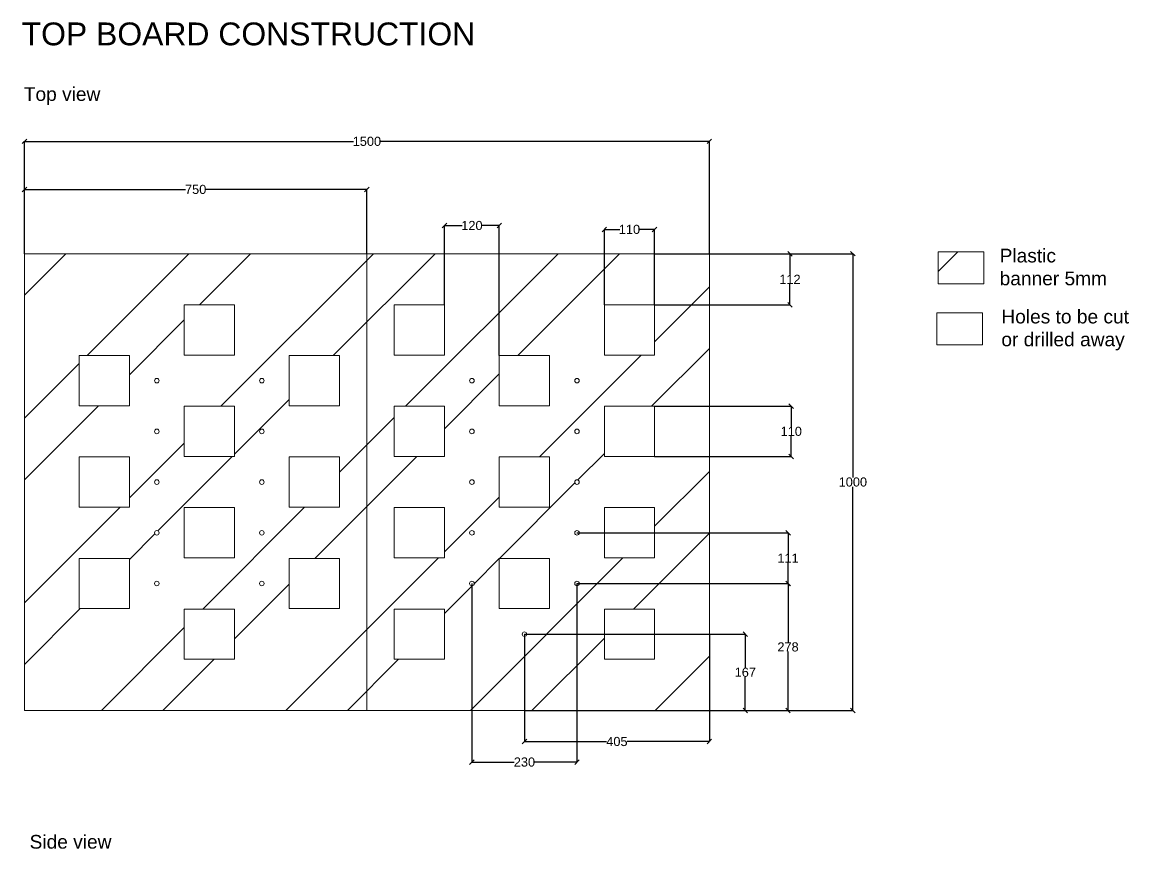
# Model space of a CAD drawing. Header units: millimetres. Extents: x 8463 to 26246, y -5870 to -2063.
# Drawn here: x 17247 to 19671, y -3896 to -2086 of the extents above; entities that cross this region are included whole.
import ezdxf

# ---------------------------------------------------------------- set-up
doc = ezdxf.new("R2010")
doc.units = ezdxf.units.MM
doc.layers.add('koty', color=7, linetype='Continuous')
doc.styles.add('Annotative', font='arial.ttf')
doc.styles.add('Hydroponie', font='arial.ttf', dxfattribs={"height": 30})
doc.dimstyles.new('hydroponie', dxfattribs={"dimtxt": 20, "dimasz": 10, "dimexe": 0.18, "dimexo": 0.0625, "dimgap": 0.09, "dimtad": 0, "dimtih": 1, "dimtoh": 1, "dimdec": 0, "dimzin": 0, "dimdsep": 46, "dimtxsty": 'Annotative', "dimblk": 'OBLIQUE', "dimcen": 0.09, "dimadec": 0, "dimazin": 0, "dimtfac": 1, "dimtdec": 0, "dimtofl": 0, "dimtmove": 0, "dimatfit": 3, "dimfxl": 1, "dimtolj": 1, "dimtzin": 0, "dimarcsym": 0})

# ---------------------------------------------------------------- blocks, each defined once
blk = doc.blocks.new('_Oblique')
at = {"color": 0, "linetype": 'ByBlock', "lineweight": -2}
blk.add_line((-0.5, -0.5), (0.5, 0.5), dxfattribs=at)
blk = doc.blocks.new('*D52')
at = {"color": 0, "lineweight": -2, "transparency": 16777216}
for p, q in [((17252.3, -2592.8), (17252.3, -2452)), ((17252.3, -2452.2), (17605.2, -2452.2)), ((18002.3, -2452.2), (17649.4, -2452.2)), ((18002.3, -2592.8), (18002.3, -2452))]:
    blk.add_line(p, q, dxfattribs=at)
at = {"layer": 'Defpoints', "color": 0, "lineweight": 20, "transparency": 16777216}
for p in [(18002.3, -2452.2), (17252.3, -2592.9), (18002.3, -2592.9)]:
    blk.add_point(p, dxfattribs=at)
at = {"color": 0, "lineweight": -2, "transparency": 16777216, "xscale": 10, "yscale": 10, "zscale": 10, "rotation": 180}
blk.add_blockref('_Oblique', (17252.3, -2452.2), dxfattribs=at)
at = {"color": 0, "lineweight": -2, "transparency": 16777216, "xscale": 10, "yscale": 10, "zscale": 10}
blk.add_blockref('_Oblique', (18002.3, -2452.2), dxfattribs=at)
at = {"color": 0, "lineweight": 20, "transparency": 16777216, "insert": (17627.3, -2452.2), "char_height": 20, "attachment_point": 5, "style": 'Annotative'}
blk.add_mtext('\\A1;750', dxfattribs=at)
blk = doc.blocks.new('*D53')
at = {"color": 0, "lineweight": -2, "transparency": 16777216}
for p, q in [((17252.3, -2592.7), (17252.3, -2346.7)), ((17252.3, -2346.9), (17973.3, -2346.9)), ((18752.3, -2346.9), (18031.3, -2346.9)), ((18752.3, -2592.8), (18752.3, -2346.7))]:
    blk.add_line(p, q, dxfattribs=at)
at = {"layer": 'Defpoints', "color": 0, "lineweight": 20, "transparency": 16777216}
for p in [(18752.3, -2346.9), (17252.3, -2592.8), (18752.3, -2592.9)]:
    blk.add_point(p, dxfattribs=at)
at = {"color": 0, "lineweight": -2, "transparency": 16777216, "xscale": 10, "yscale": 10, "zscale": 10, "rotation": 180}
blk.add_blockref('_Oblique', (17252.3, -2346.9), dxfattribs=at)
at = {"color": 0, "lineweight": -2, "transparency": 16777216, "xscale": 10, "yscale": 10, "zscale": 10}
blk.add_blockref('_Oblique', (18752.3, -2346.9), dxfattribs=at)
at = {"color": 0, "lineweight": 20, "transparency": 16777216, "insert": (18002.3, -2346.9), "char_height": 20, "attachment_point": 5, "style": 'Annotative'}
blk.add_mtext('\\A1;1500', dxfattribs=at)
blk = doc.blocks.new('*D54')
at = {"color": 0, "lineweight": -2, "transparency": 16777216}
for p, q in [((18752.4, -2592.8), (19066.7, -2592.8)), ((19066.5, -2592.8), (19066.5, -3082.5)), ((19066.5, -3592.9), (19066.5, -3103.1)), ((18752.4, -3592.9), (19066.7, -3592.9))]:
    blk.add_line(p, q, dxfattribs=at)
at = {"layer": 'Defpoints', "color": 0, "lineweight": 20, "transparency": 16777216}
for p in [(18752.3, -2592.8), (18752.3, -3592.9), (19066.5, -3592.9)]:
    blk.add_point(p, dxfattribs=at)
at = {"color": 0, "lineweight": -2, "transparency": 16777216, "xscale": 10, "yscale": 10, "zscale": 10}
for p, rotation in [((19066.5, -2592.8), 90), ((19066.5, -3592.9), 270)]:
    blk.add_blockref('_Oblique', p, dxfattribs=dict(at, rotation=rotation))
at = {"color": 0, "lineweight": 20, "transparency": 16777216, "insert": (19066.5, -3092.8), "char_height": 20, "attachment_point": 5, "style": 'Annotative'}
blk.add_mtext('\\A1;1000', dxfattribs=at)
blk = doc.blocks.new('*D55')
at = {"color": 0, "lineweight": -2, "transparency": 16777216}
for p, q in [((18632.4, -2592.9), (18929, -2592.9)), ((18928.8, -2592.9), (18928.8, -2638.7)), ((18928.8, -2704.9), (18928.8, -2659)), ((18632.4, -2704.9), (18929, -2704.9))]:
    blk.add_line(p, q, dxfattribs=at)
at = {"layer": 'Defpoints', "color": 0, "lineweight": 20, "transparency": 16777216}
for p in [(18632.3, -2592.9), (18928.8, -2592.9), (18632.3, -2704.9)]:
    blk.add_point(p, dxfattribs=at)
at = {"color": 0, "lineweight": -2, "transparency": 16777216, "xscale": 10, "yscale": 10, "zscale": 10}
for p, rotation in [((18928.8, -2592.9), 90), ((18928.8, -2704.9), 270)]:
    blk.add_blockref('_Oblique', p, dxfattribs=dict(at, rotation=rotation))
at = {"color": 0, "lineweight": 20, "transparency": 16777216, "insert": (18928.8, -2648.9), "char_height": 20, "attachment_point": 5, "style": 'Annotative'}
blk.add_mtext('\\A1;112', dxfattribs=at)
blk = doc.blocks.new('*D56')
at = {"color": 0, "lineweight": -2, "transparency": 16777216}
for p, q in [((18632.4, -2926.9), (18931.8, -2926.9)), ((18931.6, -2926.9), (18931.6, -2971.6)), ((18931.6, -3036.9), (18931.6, -2992.2)), ((18632.4, -3036.9), (18931.8, -3036.9))]:
    blk.add_line(p, q, dxfattribs=at)
at = {"layer": 'Defpoints', "color": 0, "lineweight": 20, "transparency": 16777216}
for p in [(18632.3, -2926.9), (18931.6, -2926.9), (18632.3, -3036.9)]:
    blk.add_point(p, dxfattribs=at)
at = {"color": 0, "lineweight": -2, "transparency": 16777216, "xscale": 10, "yscale": 10, "zscale": 10}
for p, rotation in [((18931.6, -2926.9), 90), ((18931.6, -3036.9), 270)]:
    blk.add_blockref('_Oblique', p, dxfattribs=dict(at, rotation=rotation))
at = {"color": 0, "lineweight": 20, "transparency": 16777216, "insert": (18931.6, -2981.9), "char_height": 20, "attachment_point": 5, "style": 'Annotative'}
blk.add_mtext('\\A1;110', dxfattribs=at)
blk = doc.blocks.new('*D57')
at = {"color": 0, "lineweight": -2, "transparency": 16777216}
for p, q in [((18522.3, -2704.8), (18522.3, -2539.6)), ((18522.3, -2539.7), (18556.1, -2539.7)), ((18632.3, -2539.7), (18598.5, -2539.7)), ((18632.3, -2704.8), (18632.3, -2539.6))]:
    blk.add_line(p, q, dxfattribs=at)
at = {"layer": 'Defpoints', "color": 0, "lineweight": 20, "transparency": 16777216}
for p in [(18632.3, -2539.7), (18522.3, -2704.9), (18632.3, -2704.9)]:
    blk.add_point(p, dxfattribs=at)
at = {"color": 0, "lineweight": -2, "transparency": 16777216, "xscale": 10, "yscale": 10, "zscale": 10, "rotation": 180}
blk.add_blockref('_Oblique', (18522.3, -2539.7), dxfattribs=at)
at = {"color": 0, "lineweight": -2, "transparency": 16777216, "xscale": 10, "yscale": 10, "zscale": 10}
blk.add_blockref('_Oblique', (18632.3, -2539.7), dxfattribs=at)
at = {"color": 0, "lineweight": 20, "transparency": 16777216, "insert": (18577.3, -2539.7), "char_height": 20, "attachment_point": 5, "style": 'Annotative'}
blk.add_mtext('\\A1;110', dxfattribs=at)
blk = doc.blocks.new('*D58')
at = {"color": 0, "lineweight": -2, "transparency": 16777216}
for p, q in [((18172.3, -2704.8), (18172.3, -2531)), ((18172.3, -2531.2), (18211.1, -2531.2)), ((18292.3, -2531.2), (18253.5, -2531.2)), ((18292.3, -2815.8), (18292.3, -2531))]:
    blk.add_line(p, q, dxfattribs=at)
at = {"layer": 'Defpoints', "color": 0, "lineweight": 20, "transparency": 16777216}
for p in [(18172.3, -2531.2), (18172.3, -2704.9), (18292.3, -2815.9)]:
    blk.add_point(p, dxfattribs=at)
at = {"color": 0, "lineweight": -2, "transparency": 16777216, "xscale": 10, "yscale": 10, "zscale": 10, "rotation": 180}
blk.add_blockref('_Oblique', (18172.3, -2531.2), dxfattribs=at)
at = {"color": 0, "lineweight": -2, "transparency": 16777216, "xscale": 10, "yscale": 10, "zscale": 10}
blk.add_blockref('_Oblique', (18292.3, -2531.2), dxfattribs=at)
at = {"color": 0, "lineweight": 20, "transparency": 16777216, "insert": (18232.3, -2531.2), "char_height": 20, "attachment_point": 5, "style": 'Annotative'}
blk.add_mtext('\\A1;120', dxfattribs=at)
blk = doc.blocks.new('*D59')
at = {"color": 0, "lineweight": -2, "transparency": 16777216}
for p, q in [((18232.3, -3314.9), (18232.3, -3706.1)), ((18462.3, -3314.9), (18462.3, -3706.1)), ((18232.3, -3706), (18325, -3706)), ((18462.3, -3706), (18369.6, -3706))]:
    blk.add_line(p, q, dxfattribs=at)
at = {"layer": 'Defpoints', "color": 0, "lineweight": 20, "transparency": 16777216}
for p in [(18232.3, -3314.9), (18462.3, -3314.9), (18462.3, -3706)]:
    blk.add_point(p, dxfattribs=at)
at = {"color": 0, "lineweight": -2, "transparency": 16777216, "xscale": 10, "yscale": 10, "zscale": 10, "rotation": 180}
blk.add_blockref('_Oblique', (18232.3, -3706), dxfattribs=at)
at = {"color": 0, "lineweight": -2, "transparency": 16777216, "xscale": 10, "yscale": 10, "zscale": 10}
blk.add_blockref('_Oblique', (18462.3, -3706), dxfattribs=at)
at = {"color": 0, "lineweight": 20, "transparency": 16777216, "insert": (18347.3, -3706), "char_height": 20, "attachment_point": 5, "style": 'Annotative'}
blk.add_mtext('\\A1;230', dxfattribs=at)
blk = doc.blocks.new('*D60')
at = {"color": 0, "lineweight": -2, "transparency": 16777216}
for p, q in [((18462.4, -3314.9), (18924.6, -3314.9)), ((18924.5, -3314.9), (18924.5, -3443.6)), ((18924.5, -3592.9), (18924.5, -3464.2)), ((18462.4, -3592.9), (18924.6, -3592.9))]:
    blk.add_line(p, q, dxfattribs=at)
at = {"layer": 'Defpoints', "color": 0, "lineweight": 20, "transparency": 16777216}
for p in [(18462.3, -3314.9), (18462.3, -3592.9), (18924.5, -3592.9)]:
    blk.add_point(p, dxfattribs=at)
at = {"color": 0, "lineweight": -2, "transparency": 16777216, "xscale": 10, "yscale": 10, "zscale": 10}
for p, rotation in [((18924.5, -3314.9), 90), ((18924.5, -3592.9), 270)]:
    blk.add_blockref('_Oblique', p, dxfattribs=dict(at, rotation=rotation))
at = {"color": 0, "lineweight": 20, "transparency": 16777216, "insert": (18924.5, -3453.9), "char_height": 20, "attachment_point": 5, "style": 'Annotative'}
blk.add_mtext('\\A1;278', dxfattribs=at)
blk = doc.blocks.new('*D61')
at = {"color": 0, "lineweight": -2, "transparency": 16777216}
for p, q in [((18462.4, -3203.9), (18924.7, -3203.9)), ((18924.6, -3203.9), (18924.6, -3249.2)), ((18924.6, -3314.9), (18924.6, -3269.5)), ((18462.4, -3314.9), (18924.7, -3314.9))]:
    blk.add_line(p, q, dxfattribs=at)
at = {"layer": 'Defpoints', "color": 0, "lineweight": 20, "transparency": 16777216}
for p in [(18462.3, -3203.9), (18462.4, -3314.9), (18924.6, -3314.9)]:
    blk.add_point(p, dxfattribs=at)
at = {"color": 0, "lineweight": -2, "transparency": 16777216, "xscale": 10, "yscale": 10, "zscale": 10}
for p, rotation in [((18924.6, -3203.9), 90), ((18924.6, -3314.9), 270)]:
    blk.add_blockref('_Oblique', p, dxfattribs=dict(at, rotation=rotation))
at = {"color": 0, "lineweight": 20, "transparency": 16777216, "insert": (18924.6, -3259.4), "char_height": 20, "attachment_point": 5, "style": 'Annotative'}
blk.add_mtext('\\A1;111', dxfattribs=at)
blk = doc.blocks.new('*D62')
at = {"color": 0, "lineweight": -2, "transparency": 16777216}
for p, q in [((18347.3, -3425.9), (18347.3, -3661.2)), ((18752.3, -3425.9), (18752.3, -3661.2)), ((18347.3, -3661), (18527.1, -3661)), ((18752.3, -3661), (18572.5, -3661))]:
    blk.add_line(p, q, dxfattribs=at)
at = {"layer": 'Defpoints', "color": 0, "lineweight": 20, "transparency": 16777216}
for p in [(18347.3, -3425.9), (18752.3, -3425.9), (18752.3, -3661)]:
    blk.add_point(p, dxfattribs=at)
at = {"color": 0, "lineweight": -2, "transparency": 16777216, "xscale": 10, "yscale": 10, "zscale": 10, "rotation": 180}
blk.add_blockref('_Oblique', (18347.3, -3661), dxfattribs=at)
at = {"color": 0, "lineweight": -2, "transparency": 16777216, "xscale": 10, "yscale": 10, "zscale": 10}
blk.add_blockref('_Oblique', (18752.3, -3661), dxfattribs=at)
at = {"color": 0, "lineweight": 20, "transparency": 16777216, "insert": (18549.8, -3661), "char_height": 20, "attachment_point": 5, "style": 'Annotative'}
blk.add_mtext('\\A1;405', dxfattribs=at)
blk = doc.blocks.new('*D63')
at = {"color": 0, "lineweight": -2, "transparency": 16777216}
for p, q in [((18347.4, -3425.9), (18831.2, -3425.9)), ((18831, -3425.9), (18831, -3499.1)), ((18831, -3592.9), (18831, -3519.7)), ((18347.4, -3592.9), (18831.2, -3592.9))]:
    blk.add_line(p, q, dxfattribs=at)
at = {"layer": 'Defpoints', "color": 0, "lineweight": 20, "transparency": 16777216}
for p in [(18347.3, -3425.9), (18831, -3425.9), (18347.3, -3592.9)]:
    blk.add_point(p, dxfattribs=at)
at = {"color": 0, "lineweight": -2, "transparency": 16777216, "xscale": 10, "yscale": 10, "zscale": 10}
for p, rotation in [((18831, -3425.9), 90), ((18831, -3592.9), 270)]:
    blk.add_blockref('_Oblique', p, dxfattribs=dict(at, rotation=rotation))
at = {"color": 0, "lineweight": 20, "transparency": 16777216, "insert": (18831, -3509.4), "char_height": 20, "attachment_point": 5, "style": 'Annotative'}
blk.add_mtext('\\A1;167', dxfattribs=at)

msp = doc.modelspace()

# ---------------------------------------------------------------- hatches: boundary and pattern name
at = {"lineweight": 20}
h = msp.add_hatch(dxfattribs=at)
h.set_pattern_fill('ANSI32', color=256, scale=30)
h.paths.add_polyline_path([(18002.3, -2592.9), (17252.3, -2592.9), (17252.3, -3592.9), (18002.3, -3592.9)])
h.paths.add_polyline_path([(17712.3, -2704.9), (17712.3, -2814.9), (17602.3, -2814.9), (17602.3, -2704.9)], flags=16)
h.paths.add_polyline_path([(17832.3, -2815.9), (17942.3, -2815.9), (17942.3, -2925.9), (17832.3, -2925.9)], flags=16)
h.paths.add_polyline_path([(17777.3, -2870.9, -1), (17767.3, -2870.9, -1)], flags=16)
h.paths.add_polyline_path([(17712.3, -2926.9), (17712.3, -3036.9), (17602.3, -3036.9), (17602.3, -2926.9)], flags=16)
h.paths.add_polyline_path([(17777.3, -2981.9, -1), (17767.3, -2981.9, -1)], flags=16)
h.paths.add_polyline_path([(17547.3, -2870.9, -1), (17537.3, -2870.9, -1)], flags=16)
h.paths.add_polyline_path([(17482.3, -2815.9), (17482.3, -2925.9), (17372.3, -2925.9), (17372.3, -2815.9)], flags=16)
h.paths.add_polyline_path([(17832.3, -3037.9), (17942.3, -3037.9), (17942.3, -3147.9), (17832.3, -3147.9)], flags=16)
h.paths.add_polyline_path([(17547.3, -2981.9, -1), (17537.3, -2981.9, -1)], flags=16)
h.paths.add_polyline_path([(17777.3, -3092.9, -1), (17767.3, -3092.9, -1)], flags=16)
h.paths.add_polyline_path([(17482.3, -3037.9), (17482.3, -3147.9), (17372.3, -3147.9), (17372.3, -3037.9)], flags=16)
h.paths.add_polyline_path([(17712.3, -3148.9), (17712.3, -3258.9), (17602.3, -3258.9), (17602.3, -3148.9)], flags=16)
h.paths.add_polyline_path([(17547.3, -3092.9, -1), (17537.3, -3092.9, -1)], flags=16)
h.paths.add_polyline_path([(17777.3, -3203.9, -1), (17767.3, -3203.9, -1)], flags=16)
h.paths.add_polyline_path([(17547.3, -3203.9, -1), (17537.3, -3203.9, -1)], flags=16)
h.paths.add_polyline_path([(17832.3, -3259.9), (17942.3, -3259.9), (17942.3, -3369.9), (17832.3, -3369.9)], flags=16)
h.paths.add_polyline_path([(17777.3, -3314.9, -1), (17767.3, -3314.9, -1)], flags=16)
h.paths.add_polyline_path([(17482.3, -3259.9), (17482.3, -3369.9), (17372.3, -3369.9), (17372.3, -3259.9)], flags=16)
h.paths.add_polyline_path([(17547.3, -3314.9, -1), (17537.3, -3314.9, -1)], flags=16)
h.paths.add_polyline_path([(17712.3, -3370.9), (17712.3, -3480.9), (17602.3, -3480.9), (17602.3, -3370.9)], flags=16)
h.paths.add_polyline_path([(18752.3, -2592.9), (18002.3, -2592.9), (18002.3, -3592.9), (18752.3, -3592.9)])
h.paths.add_polyline_path([(18172.3, -2704.9), (18172.3, -2814.9), (18062.3, -2814.9), (18062.3, -2704.9)], flags=16)
h.paths.add_polyline_path([(18292.3, -2815.9), (18402.3, -2815.9), (18402.3, -2925.9), (18292.3, -2925.9)], flags=16)
h.paths.add_polyline_path([(18237.3, -2870.9, -1), (18227.3, -2870.9, -1)], flags=16)
h.paths.add_polyline_path([(18522.3, -2704.9), (18632.3, -2704.9), (18632.3, -2814.9), (18522.3, -2814.9)], flags=16)
h.paths.add_polyline_path([(18467.3, -2870.9, -1), (18457.3, -2870.9, -1)], flags=16)
h.paths.add_polyline_path([(18172.3, -2926.9), (18172.3, -3036.9), (18062.3, -3036.9), (18062.3, -2926.9)], flags=16)
h.paths.add_polyline_path([(18237.3, -2981.9, -1), (18227.3, -2981.9, -1)], flags=16)
h.paths.add_polyline_path([(18467.3, -2981.9, -1), (18457.3, -2981.9, -1)], flags=16)
h.paths.add_polyline_path([(18522.3, -2926.9), (18632.3, -2926.9), (18632.3, -3036.9), (18522.3, -3036.9)], flags=16)
h.paths.add_polyline_path([(18292.3, -3037.9), (18402.3, -3037.9), (18402.3, -3147.9), (18292.3, -3147.9)], flags=16)
h.paths.add_polyline_path([(18237.3, -3092.9, -1), (18227.3, -3092.9, -1)], flags=16)
h.paths.add_polyline_path([(18467.3, -3092.9, -1), (18457.3, -3092.9, -1)], flags=16)
h.paths.add_polyline_path([(18172.3, -3148.9), (18172.3, -3258.9), (18062.3, -3258.9), (18062.3, -3148.9)], flags=16)
h.paths.add_polyline_path([(18237.3, -3203.9, -1), (18227.3, -3203.9, -1)], flags=16)
h.paths.add_polyline_path([(18522.3, -3148.9), (18632.3, -3148.9), (18632.3, -3258.9), (18522.3, -3258.9)], flags=16)
h.paths.add_polyline_path([(18467.3, -3203.9, -1), (18457.3, -3203.9, -1)], flags=16)
h.paths.add_polyline_path([(18292.3, -3259.9), (18402.3, -3259.9), (18402.3, -3369.9), (18292.3, -3369.9)], flags=16)
h.paths.add_polyline_path([(18237.3, -3314.9, -1), (18227.3, -3314.9, -1)], flags=16)
h.paths.add_polyline_path([(18467.3, -3314.9, -1), (18457.3, -3314.9, -1)], flags=16)
h.paths.add_polyline_path([(18172.3, -3370.9), (18172.3, -3480.9), (18062.3, -3480.9), (18062.3, -3370.9)], flags=16)
h.paths.add_polyline_path([(18522.3, -3370.9), (18632.3, -3370.9), (18632.3, -3480.9), (18522.3, -3480.9)], flags=16)
h.paths.add_polyline_path([(18352.3, -3425.9, -1), (18342.3, -3425.9, -1)], flags=16)
h = msp.add_hatch(dxfattribs=at)
h.set_pattern_fill('ANSI32', color=256, scale=30)
h.set_pattern_definition([(45, (8739.93, 190.43), (-202.056, 202.056), []), (45, (8874.63, 190.43), (-202.056, 202.056), [])])
h.paths.add_polyline_path([(19353.5, -2659.1), (19353.5, -2589.1), (19253.5, -2589.1), (19253.5, -2659.1)])

# ---------------------------------------------------------------- linework, layer by layer
for p, q in [((17252.3, -2592.9), (18002.3, -2592.9)), ((17252.3, -3592.9), (17252.3, -2592.9)), ((18002.3, -2592.9), (18752.3, -2592.9)), ((18002.3, -3592.9), (18002.3, -2592.9)), ((18752.3, -2592.9), (18752.3, -3592.9)), ((19253.5, -2589.1), (19253.5, -2659.1)), ((19353.5, -2589.1), (19253.5, -2589.1)), ((19353.5, -2659.1), (19353.5, -2589.1)), ((19253.5, -2659.1), (19353.5, -2659.1)), ((17602.3, -2704.9), (17602.3, -2814.9)), ((17712.3, -2704.9), (17602.3, -2704.9)), ((17712.3, -2814.9), (17712.3, -2704.9)), ((18062.3, -2704.9), (18062.3, -2814.9)), ((18172.3, -2704.9), (18062.3, -2704.9)), ((18172.3, -2814.9), (18172.3, -2704.9)), ((18522.3, -2704.9), (18522.3, -2814.9)), ((18632.3, -2704.9), (18522.3, -2704.9)), ((18522.3, -2704.9), (18632.3, -2704.9)), ((18632.3, -2814.9), (18632.3, -2704.9)), ((19250.4, -2722.4), (19250.4, -2792.4)), ((19350.4, -2722.4), (19250.4, -2722.4)), ((19350.4, -2792.4), (19350.4, -2722.4)), ((19250.4, -2792.4), (19350.4, -2792.4)), ((17372.3, -2815.9), (17372.3, -2925.9)), ((17482.3, -2815.9), (17372.3, -2815.9)), ((17482.3, -2925.9), (17482.3, -2815.9)), ((17602.3, -2814.9), (17712.3, -2814.9)), ((17832.3, -2815.9), (17942.3, -2815.9)), ((17832.3, -2815.9), (17942.3, -2815.9)), ((17832.3, -2815.9), (17832.3, -2925.9)), ((17942.3, -2815.9), (17832.3, -2815.9)), ((17832.3, -2815.9), (17942.3, -2815.9)), ((17942.3, -2925.9), (17942.3, -2815.9)), ((18062.3, -2814.9), (18172.3, -2814.9)), ((18292.3, -2815.9), (18292.3, -2925.9)), ((18292.3, -2815.9), (18402.3, -2815.9)), ((18402.3, -2925.9), (18402.3, -2815.9)), ((18522.3, -2814.9), (18632.3, -2814.9)), ((17372.3, -2925.9), (17482.3, -2925.9)), ((17602.3, -2926.9), (17712.3, -2926.9)), ((17602.3, -2926.9), (17602.3, -3036.9)), ((17712.3, -2926.9), (17602.3, -2926.9)), ((17712.3, -3036.9), (17712.3, -2926.9)), ((17832.3, -2925.9), (17942.3, -2925.9)), ((18062.3, -2926.9), (18172.3, -2926.9)), ((18062.3, -2926.9), (18062.3, -3036.9)), ((18172.3, -2926.9), (18062.3, -2926.9)), ((18172.3, -3036.9), (18172.3, -2926.9)), ((18292.3, -2925.9), (18402.3, -2925.9)), ((18522.3, -2926.9), (18632.3, -2926.9)), ((18522.3, -2926.9), (18522.3, -3036.9)), ((18632.3, -2926.9), (18522.3, -2926.9)), ((18522.3, -2926.9), (18632.3, -2926.9)), ((18632.3, -3036.9), (18632.3, -2926.9)), ((17372.3, -3037.9), (17482.3, -3037.9)), ((17372.3, -3037.9), (17482.3, -3037.9)), ((17372.3, -3037.9), (17372.3, -3147.9)), ((17482.3, -3037.9), (17372.3, -3037.9)), ((17372.3, -3037.9), (17482.3, -3037.9)), ((17482.3, -3147.9), (17482.3, -3037.9)), ((17602.3, -3036.9), (17712.3, -3036.9)), ((17832.3, -3037.9), (17942.3, -3037.9)), ((17832.3, -3037.9), (17942.3, -3037.9)), ((17832.3, -3037.9), (17832.3, -3147.9)), ((17942.3, -3037.9), (17832.3, -3037.9)), ((17832.3, -3037.9), (17942.3, -3037.9)), ((17942.3, -3147.9), (17942.3, -3037.9)), ((18062.3, -3036.9), (18172.3, -3036.9)), ((18292.3, -3037.9), (18402.3, -3037.9)), ((18292.3, -3037.9), (18402.3, -3037.9)), ((18292.3, -3037.9), (18292.3, -3147.9)), ((18402.3, -3037.9), (18292.3, -3037.9)), ((18292.3, -3037.9), (18402.3, -3037.9)), ((18402.3, -3147.9), (18402.3, -3037.9)), ((18522.3, -3036.9), (18632.3, -3036.9)), ((17372.3, -3147.9), (17482.3, -3147.9)), ((17602.3, -3148.9), (17712.3, -3148.9)), ((17602.3, -3148.9), (17602.3, -3258.9)), ((17712.3, -3148.9), (17602.3, -3148.9)), ((17712.3, -3258.9), (17712.3, -3148.9)), ((17832.3, -3147.9), (17942.3, -3147.9)), ((18062.3, -3148.9), (18172.3, -3148.9)), ((18062.3, -3148.9), (18062.3, -3258.9)), ((18172.3, -3148.9), (18062.3, -3148.9)), ((18172.3, -3258.9), (18172.3, -3148.9)), ((18292.3, -3147.9), (18402.3, -3147.9)), ((18522.3, -3148.9), (18632.3, -3148.9)), ((18522.3, -3148.9), (18522.3, -3258.9)), ((18632.3, -3148.9), (18522.3, -3148.9)), ((18522.3, -3148.9), (18632.3, -3148.9)), ((18632.3, -3258.9), (18632.3, -3148.9)), ((17372.3, -3259.9), (17482.3, -3259.9)), ((17372.3, -3259.9), (17482.3, -3259.9)), ((17372.3, -3259.9), (17372.3, -3369.9)), ((17482.3, -3259.9), (17372.3, -3259.9)), ((17372.3, -3259.9), (17482.3, -3259.9)), ((17482.3, -3369.9), (17482.3, -3259.9)), ((17602.3, -3258.9), (17712.3, -3258.9)), ((17832.3, -3259.9), (17942.3, -3259.9)), ((17832.3, -3259.9), (17942.3, -3259.9)), ((17832.3, -3259.9), (17832.3, -3369.9)), ((17942.3, -3259.9), (17832.3, -3259.9)), ((17832.3, -3259.9), (17942.3, -3259.9)), ((17942.3, -3369.9), (17942.3, -3259.9)), ((18062.3, -3258.9), (18172.3, -3258.9)), ((18292.3, -3259.9), (18402.3, -3259.9)), ((18292.3, -3259.9), (18402.3, -3259.9)), ((18292.3, -3259.9), (18402.3, -3259.9)), ((18292.3, -3259.9), (18292.3, -3369.9)), ((18402.3, -3259.9), (18292.3, -3259.9)), ((18292.3, -3259.9), (18402.3, -3259.9)), ((18402.3, -3369.9), (18402.3, -3259.9)), ((18522.3, -3258.9), (18632.3, -3258.9)), ((17372.3, -3369.9), (17482.3, -3369.9)), ((17602.3, -3370.9), (17602.3, -3480.9)), ((17712.3, -3370.9), (17602.3, -3370.9)), ((17602.3, -3370.9), (17712.3, -3370.9)), ((17712.3, -3480.9), (17712.3, -3370.9)), ((17832.3, -3369.9), (17942.3, -3369.9)), ((18062.3, -3370.9), (18062.3, -3480.9)), ((18172.3, -3370.9), (18062.3, -3370.9)), ((18062.3, -3370.9), (18172.3, -3370.9)), ((18172.3, -3480.9), (18172.3, -3370.9)), ((18292.3, -3369.9), (18402.3, -3369.9)), ((18522.3, -3370.9), (18522.3, -3480.9)), ((18632.3, -3370.9), (18522.3, -3370.9)), ((18522.3, -3370.9), (18632.3, -3370.9)), ((18522.3, -3370.9), (18632.3, -3370.9)), ((18632.3, -3480.9), (18632.3, -3370.9)), ((17602.3, -3480.9), (17712.3, -3480.9)), ((18062.3, -3480.9), (18172.3, -3480.9)), ((18522.3, -3480.9), (18632.3, -3480.9)), ((18002.3, -3592.9), (17252.3, -3592.9)), ((18752.3, -3592.9), (18002.3, -3592.9))]:
    msp.add_line(p, q, dxfattribs=at)
for centre in [(17542.3, -2870.9), (17772.3, -2870.9), (18232.3, -2870.9), (18462.3, -2870.9), (17542.3, -2981.9), (17772.3, -2981.9), (18232.3, -2981.9), (18462.3, -2981.9), (17542.3, -3092.9), (17772.3, -3092.9), (18232.3, -3092.9), (18462.3, -3092.9), (17542.3, -3203.9), (17772.3, -3203.9), (18232.3, -3203.9), (18462.3, -3203.9), (17542.3, -3314.9), (17772.3, -3314.9), (18232.3, -3314.9), (18462.3, -3314.9), (18347.3, -3425.9)]:
    msp.add_circle(centre, 5, dxfattribs=at)

# ---------------------------------------------------------------- texts
at = {"lineweight": 20, "insert": (17246.2, -2086.6), "char_height": 50, "attachment_point": 1, "style": 'Hydroponie'}
msp.add_mtext_dynamic_manual_height_columns('TOP BOARD CONSTRUCTION', width=2245.553, gutter_width=150, heights=[0], dxfattribs=at)
at = {"layer": 'koty', "lineweight": 20, "char_height": 30, "attachment_point": 1, "style": 'Hydroponie'}
for s, width, insert in [('Top view', 506.897, (17250.9, -2228.3)), ('Holes to be cut or drilled away', 310.941, (19391.7, -2715.5)), ('Side view', 490.182, (17263.6, -3865.5))]:
    msp.add_mtext_dynamic_manual_height_columns(s, width=width, gutter_width=150, heights=[0], dxfattribs=dict(at, insert=insert))
at = {"layer": 'koty', "lineweight": 50, "insert": (19387.9, -2582), "char_height": 30, "attachment_point": 1, "style": 'Hydroponie'}
msp.add_mtext_dynamic_manual_height_columns('Plastic banner 5mm', width=264.032, gutter_width=150, heights=[0], dxfattribs=at)

# ---------------------------------------------------------------- dimensions: what is measured, and where the dimension line sits
at = {"lineweight": 20}
for base, p1, p2, picture, middle in [((18752.3, -2346.9), (17252.3, -2592.8), (18752.3, -2592.9), '*D53', (18002.3, -2346.9)), ((18002.3, -2452.2), (17252.3, -2592.9), (18002.3, -2592.9), '*D52', (17627.3, -2452.2)), ((18172.3, -2531.2), (18292.3, -2815.9), (18172.3, -2704.9), '*D58', (18232.3, -2531.2)), ((18632.3, -2539.7), (18522.3, -2704.9), (18632.3, -2704.9), '*D57', (18577.3, -2539.7)), ((18462.3, -3706), (18232.3, -3314.9), (18462.3, -3314.9), '*D59', (18347.3, -3706)), ((18752.3, -3661), (18347.3, -3425.9), (18752.3, -3425.9), '*D62', (18549.8, -3661))]:
    dim = msp.add_linear_dim(base=base, p1=p1, p2=p2, dimstyle='hydroponie', dxfattribs=at)
    dim.commit()
    dim.dimension.update_dxf_attribs({"geometry": picture, "text_midpoint": middle})
for base, p1, p2, picture, middle in [((18928.8, -2592.9), (18632.3, -2704.9), (18632.3, -2592.9), '*D55', (18928.8, -2648.9)), ((19066.5, -3592.9), (18752.3, -2592.8), (18752.3, -3592.9), '*D54', (19066.5, -3092.8)), ((18931.6, -2926.9), (18632.3, -3036.9), (18632.3, -2926.9), '*D56', (18931.6, -2981.9)), ((18924.6, -3314.9), (18462.3, -3203.9), (18462.4, -3314.9), '*D61', (18924.6, -3259.4)), ((18924.5, -3592.9), (18462.3, -3314.9), (18462.3, -3592.9), '*D60', (18924.5, -3453.9)), ((18831, -3425.9), (18347.3, -3592.9), (18347.3, -3425.9), '*D63', (18831, -3509.4))]:
    dim = msp.add_linear_dim(base=base, p1=p1, p2=p2, angle=90, dimstyle='hydroponie', dxfattribs=at)
    dim.commit()
    dim.dimension.update_dxf_attribs({"geometry": picture, "text_midpoint": middle})

doc.saveas('drawing.dxf')
